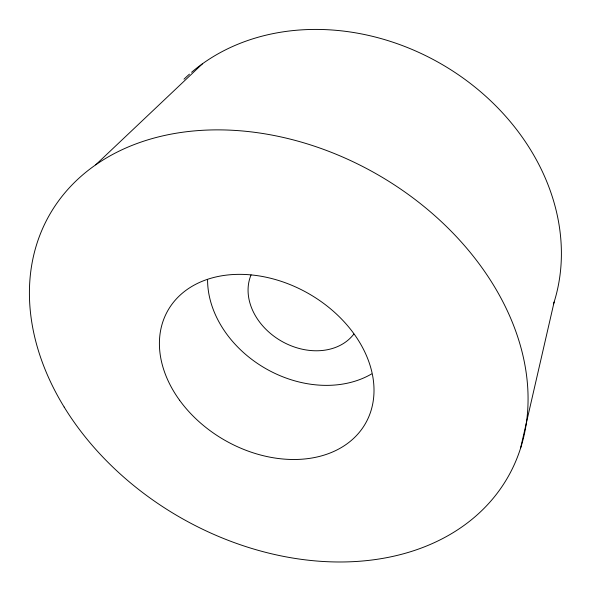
<?xml version="1.0" encoding="UTF-8"?>
<svg xmlns="http://www.w3.org/2000/svg" width="591" height="591" viewBox="0 0 591 591"><rect width="100%" height="100%" fill="white"/><g stroke="black" fill="none" stroke-linecap="round" stroke-linejoin="round"><path stroke-width="0.89" d="M520.501 448.466L554.136 302.031M95.72 164.815L202.617 63.658M184.015 79.172A220.835 183.845 29.8 0 1 189.46 74.126M191.573 72.294A220.835 183.845 29.8 0 1 451.554 70.24A220.835 183.845 29.8 0 1 553.568 303.811M353.839 334.063A59.595 46.925 29.8 0 1 281.309 341.059A59.595 46.925 29.8 0 1 251.079 274.867M371.643 373.918A103.817 81.839 29.8 0 1 265.61 368.533A103.817 81.839 29.8 0 1 207.574 279.706M64.168 407.066A264.051 197.8 29.8 0 0 495.997 494.822A264.051 197.8 29.8 0 0 276.049 135.893A264.051 197.8 29.8 0 0 64.168 407.066M179.598 400.247A113.804 84.461 29.8 0 0 364.521 425.069A113.804 84.461 29.8 0 0 256.006 275.465A113.804 84.461 29.8 0 0 179.598 400.247"/></g></svg>
